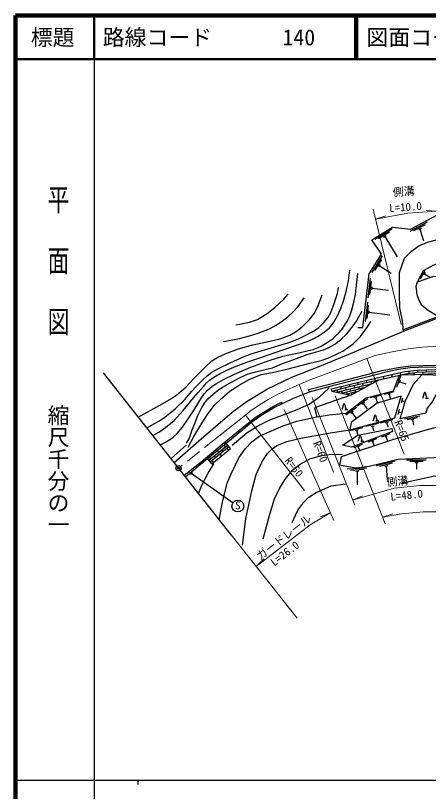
# Model space of a CAD drawing. Units: millimetres at full size, sheet at 1:1000; details may follow other scales. Extents: x 40000 to 680000, y 20000 to 380000.
# Drawn here: x 40000 to 134574, y 202409 to 380000 of the extents above; entities that cross this region are included whole.
import ezdxf
from ezdxf.enums import TextEntityAlignment as Align

# ---------------------------------------------------------------- set-up
doc = ezdxf.new("R2010")
doc.units = ezdxf.units.MM
doc.header["$LTSCALE"] = 1000
doc.header["$PDMODE"] = 32
doc.header["$PDSIZE"] = 500
doc.linetypes.add('CHAIN', pattern=[18.5, 12, -1.5, 3.5, -1.5])
for name, color, linetype, lineweight in [('M-BGD', 7, 'Continuous', 25), ('M-BGD-EXST', 7, 'Continuous', 25), ('M-BMK', 2, 'CHAIN', 13), ('M-BMK-OTRS', 5, 'Continuous', 25), ('M-BMK-SRVR', 3, 'Continuous', 25), ('M-STR-HTXT', 7, 'Continuous', 13), ('M-TTL', 2, 'Continuous', 140), ('M-TTL-BAND', 7, 'Continuous', 25), ('M-TTL-LINE', 7, 'Continuous', 50)]:
    doc.layers.add(name, color=color, linetype=linetype, lineweight=lineweight)
doc.layers.add('M-OTRS', color=6, linetype='Continuous')
doc.layers.add('M-TTL-TXT', color=7, linetype='Continuous')
doc.styles.add('@ＭＳ ゴシック', font='')
doc.styles.add('ＭＳ ゴシック', font='')
doc.styles.get('@ＭＳ ゴシック').set_extended_font_data('@MS Gothic')
doc.styles.get('ＭＳ ゴシック').set_extended_font_data('MS Gothic')

msp = doc.modelspace()

# ---------------------------------------------------------------- hatches: boundary and pattern name
at = {"layer": 'M-BGD-EXST'}
msp.add_hatch(color=256, dxfattribs=at).paths.add_polyline_path([(79989, 275143, 1), (80428, 275382, 0.41421), (80089, 275482, 0.41421)])

# ---------------------------------------------------------------- linework, layer by layer
at = {"layer": 'M-BGD'}
for p, q in [((134298, 332710), (130325, 330597)), ((126157, 331077), (122319, 328727)), ((125674, 330429), (123115, 328863)), ((133777, 332093), (131128, 330684)), ((132903, 331288), (132285, 330960)), ((132594, 331124), (133430, 328438)), ((124850, 329573), (124253, 329207)), ((124551, 329390), (127386, 324761)), ((123977, 324981), (121594, 321164)), ((123834, 324186), (122246, 321641)), ((123480, 323051), (123109, 322457)), ((123294, 322754), (125993, 321069)), ((133743, 321612), (132701, 319667)), ((121237, 319884), (120702, 315416)), ((133839, 321156), (133509, 320539)), ((133674, 320848), (134996, 320140)), ((121446, 319104), (121089, 316125)), ((121607, 317926), (121524, 317231)), ((121565, 317579), (125431, 317116)), ((120580, 314396), (120045, 309928)), ((120788, 313615), (120432, 310637)), ((120950, 312438), (120866, 311743)), ((120908, 312090), (125751, 311510)), ((130048, 298625), (130109, 298132)), ((132033, 298862), (132052, 298365)), ((133319, 297941), (133301, 298412)), ((134032, 298936), (134051, 298440)), ((120658, 296074), (123173, 296645)), ((122231, 296940), (122341, 296456)), ((124182, 297383), (124292, 296898)), ((126132, 297825), (126242, 297341)), ((128221, 297691), (127217, 294864)), ((128083, 298268), (128192, 297784)), ((131320, 297868), (131269, 298276)), ((112452, 294058), (117128, 295223)), ((114454, 295069), (114574, 294587)), ((115540, 294828), (115660, 294346)), ((116394, 295552), (116514, 295070)), ((117128, 295223), (120658, 296074)), ((117244, 294740), (120774, 295591)), ((117364, 294258), (120083, 294913)), ((117482, 295308), (117598, 294825)), ((118337, 296025), (118454, 295543)), ((118570, 295060), (118687, 294577)), ((119426, 295777), (119542, 295294)), ((119659, 294811), (119687, 294692)), ((120282, 296494), (120398, 296011)), ((120514, 295528), (120594, 295199)), ((120774, 295591), (121646, 295789)), ((121373, 296236), (121482, 295752)), ((128119, 296507), (127884, 295847)), ((128002, 296177), (129415, 295675)), ((112452, 294058), (112332, 294540)), ((113535, 293816), (117244, 294740)), ((113600, 294344), (113720, 293862)), ((114619, 293575), (117364, 294258)), ((114686, 294103), (114806, 293621)), ((115703, 293333), (117484, 293776)), ((115773, 293862), (115893, 293380)), ((116627, 294586), (116747, 294104)), ((116860, 293621), (116972, 293171)), ((117484, 293776), (118481, 294016)), ((117714, 294343), (117831, 293860)), ((123617, 293046), (121288, 292468)), ((126658, 293847), (124328, 293269)), ((125822, 293393), (125279, 293258)), ((125551, 293325), (125840, 292161)), ((120673, 292308), (118229, 290569)), ((119910, 291397), (119340, 290991)), ((122782, 292591), (122239, 292456)), ((122511, 292524), (122799, 291359)), ((128602, 292457), (128339, 291286)), ((128471, 291871), (128959, 291762)), ((133890, 292423), (134556, 292423)), ((134223, 292423), (133890, 292423)), ((115421, 289858), (116087, 289858)), ((115754, 289858), (115421, 289858)), ((118090, 290266), (115645, 288527)), ((119625, 291194), (120495, 289972)), ((127875, 289881), (127570, 288720)), ((117327, 289355), (116756, 288949)), ((117041, 289152), (117911, 287930)), ((127723, 289301), (128206, 289173)), ((132578, 288273), (129044, 287585)), ((132034, 287923), (129679, 287464)), ((123154, 286611), (120239, 285903)), ((122108, 286048), (121427, 285883)), ((121768, 285966), (122012, 284961)), ((122514, 287229), (123181, 287229)), ((122848, 287229), (122514, 287229)), ((126398, 287434), (123482, 286726)), ((125351, 286871), (124671, 286706)), ((125011, 286788), (125255, 285783)), ((131177, 287512), (130628, 287405)), ((130902, 287458), (131132, 286280)), ((119513, 285670), (116598, 284962)), ((118467, 285107), (117786, 284942)), ((118126, 285024), (118371, 284019)), ((125732, 284256), (123778, 283485)), ((119086, 282611), (119753, 282611)), ((119420, 282611), (119086, 282611)), ((122672, 283106), (120719, 282334)), ((122001, 282615), (121545, 282435)), ((121773, 282525), (122159, 281548)), ((125060, 283765), (124604, 283585)), ((124832, 283675), (125218, 282698)), ((75612, 278583), (79104, 281682)), ((84294, 278225), (88562, 281691)), ((88876, 281303), (84627, 277826)), ((87571, 280235), (87247, 280623)), ((88097, 281313), (87751, 281729)), ((89204, 280900), (88221, 282110)), ((88749, 280531), (88418, 280929)), ((119355, 281846), (117402, 281075)), ((118683, 281355), (118228, 281175)), ((118455, 281265), (118841, 280289)), ((84701, 278555), (84364, 278960)), ((85853, 278830), (85525, 279224)), ((86526, 280038), (86180, 280453)), ((87178, 279255), (86852, 279647)), ((84959, 277426), (83961, 278624)), ((85362, 277762), (85032, 278158)), ((126924, 278011), (122563, 276903)), ((126271, 277535), (123364, 276797)), ((134067, 278271), (129567, 278212)), ((133320, 277961), (130321, 277922)), ((132174, 277646), (131475, 277637)), ((131824, 277642), (131844, 276142)), ((120471, 276407), (115978, 276165)), ((119738, 276067), (116743, 275906)), ((118606, 275706), (117907, 275668)), ((118257, 275687), (118254, 272583)), ((125231, 276962), (124552, 276789)), ((124891, 276875), (125128, 273805))]:
    msp.add_line(p, q, dxfattribs=at)
for points in [[(118384, 308572), (119533, 308596), (121004, 320879), (123812, 325376), (121570, 328679), (126332, 331594), (130478, 331075), (137960, 335054), (136634, 336582)], [(128832, 307762), (128609, 310111), (128045, 313134), (127903, 316315), (127964, 321187), (129112, 324431), (130707, 326076), (132350, 327256), (134356, 328153), (136382, 328656), (138388, 328656), (140706, 327901), (143306, 326691), (148430, 324205), (153654, 321680), (161670, 317910), (164562, 316707), (169528, 314775), (171925, 313905), (172966, 313612), (174716, 313309), (175062, 313298)], [(132079, 319015), (133448, 321609), (135662, 322879), (138490, 323909), (142746, 323186), (147703, 321302), (152557, 318710), (153788, 318051), (165239, 313302), (167965, 311456), (170915, 309458)], [(71451, 283859), (72849, 284620), (74322, 285681), (76297, 287314), (78399, 289581), (80792, 292528), (81798, 293722), (83026, 295133), (83770, 295905), (84457, 296552), (85448, 297257), (86834, 298070), (88363, 298843), (90534, 299729), (92982, 300661), (95687, 301570), (101461, 303544), (104799, 304686), (106776, 305392), (108021, 305956), (109296, 306648), (110718, 307559), (111885, 308553), (112943, 309900), (113925, 311546), (114591, 313179), (115205, 314928), (115825, 317148), (116230, 319245), (116526, 321747)], [(73096, 281773), (74348, 282380), (75283, 282907), (76097, 283526), (77026, 284322), (78235, 285786), (79413, 287431), (80450, 289063), (81534, 290729), (82444, 292247), (83295, 293493), (83952, 294283), (85061, 295164), (86035, 295800), (87651, 296663), (90181, 297895), (93875, 299488), (98053, 301083), (101221, 302007), (102634, 302305), (104891, 302767), (106756, 303264), (108152, 303596), (109281, 304000), (109993, 304327), (111630, 305298), (112751, 306115), (114119, 307478), (114943, 308476), (115975, 310062), (116466, 311072), (117022, 312641), (117455, 314367), (117824, 316150), (118064, 318280), (118409, 320958)], [(136717, 311127), (134491, 312455), (133021, 313644), (132403, 314741), (132003, 316084), (131745, 318050), (132079, 319015), (135542, 320254), (137907, 320320), (139519, 319794), (141163, 318896), (145569, 315772), (146792, 313826)], [(70041, 285648), (71853, 286610), (72969, 287211), (74233, 288077), (76552, 289988), (78830, 292205), (80336, 293915), (81456, 295143), (82917, 296655), (83860, 297564), (84968, 298377), (86486, 299235), (89151, 300508), (92338, 301940), (93957, 302556), (99337, 304148), (102583, 305174), (103624, 305509), (104813, 306009), (106631, 306898), (107802, 307530), (108728, 308028), (109447, 308611), (110563, 309676), (111491, 310797), (112180, 312022), (112971, 314116), (113723, 316416), (113984, 317848)], [(90447, 309201), (91372, 309337), (92432, 309560), (93559, 309821), (94531, 310137), (95399, 310455), (96282, 310971), (97605, 311816), (99372, 313172), (101468, 315106), (102456, 316239)], [(68111, 288095), (73075, 290835), (75378, 292120), (76966, 293157), (79077, 295046), (80756, 296848), (83542, 299634), (84952, 300967), (86484, 301879), (88370, 302738), (91063, 303717), (94311, 304643), (98585, 305522), (100636, 305984), (102813, 306853), (104537, 307867), (105778, 308894), (107355, 310392), (108439, 311872), (109341, 313651), (110243, 316040)], [(87658, 305382), (89390, 305700), (91330, 306079), (93577, 306654), (95575, 307303), (98178, 308326), (99701, 309129), (101154, 310147), (102359, 311044), (103672, 312246), (104643, 313345), (106135, 315389)], [(128709, 308089), (135686, 310725), (141214, 312877), (144837, 313615), (149033, 314069), (151764, 313429), (154337, 312309), (156765, 310831), (160695, 307842), (162625, 306084), (166576, 303805), (197000, 298045)], [(128832, 307762), (135811, 310398), (141313, 312540), (144891, 313269), (149011, 313714), (151653, 313095), (154175, 311998), (156568, 310541), (160471, 307573), (162418, 305800), (166452, 303472), (196911, 297705)], [(79186, 282129), (79761, 283114), (80382, 284941), (81133, 286878), (81754, 288479), (82645, 290265), (83360, 291391), (84042, 292247), (85245, 293365), (86549, 294394), (88346, 295456), (91440, 297124), (93294, 297963), (95000, 298422), (97153, 298969), (98849, 299400), (101170, 300381), (103740, 301304), (106801, 302403), (108963, 303039), (110522, 303510), (111568, 303915), (113139, 304816), (114444, 305762), (115868, 307138), (117309, 308945), (118126, 310056), (119391, 312443)], [(79514, 281187), (80824, 283629), (82617, 286566), (84139, 288915), (85567, 290814), (87231, 292431), (89178, 294072), (91185, 295383), (93521, 296727), (96294, 297812), (98833, 298263), (102430, 299171), (107423, 300431), (109961, 301072), (111493, 301543), (113511, 302464), (114928, 303173), (117299, 304859), (119010, 306523), (120639, 308717), (121346, 310002)], [(76315, 277691), (82001, 282661), (89601, 289209), (93031, 291774), (97726, 294530), (103277, 297245), (109663, 299769), (115797, 302234), (123289, 305411), (128832, 307762)], [(78896, 274418), (82301, 277240), (85238, 279688), (89440, 283100), (92538, 285615), (94231, 287089), (96436, 288609), (99086, 290209), (103514, 292377), (107347, 293869), (113180, 295453), (119838, 297135), (125222, 298508), (127736, 299046), (130381, 299406), (134206, 299607), (139880, 299363)], [(107347, 293869), (107058, 294402), (114592, 296337), (123978, 298730), (127601, 299472), (130480, 299834), (136156, 299977), (140822, 299674), (147341, 298706), (151830, 297830), (152521, 295599), (159866, 294436), (162964, 293990), (168228, 294326), (175127, 292920), (183796, 291153), (194859, 288897)], [(112332, 294540), (117007, 295705), (120542, 296557), (124136, 297372), (129186, 298518), (131916, 298857), (136092, 299014), (139503, 298866), (143739, 298423), (150641, 297217), (151623, 294491), (162693, 293020), (169515, 293395), (176656, 291765), (195095, 287964)], [(112452, 294058), (116816, 293084), (123174, 296644), (124246, 296888), (129272, 298029), (131956, 298362), (136091, 298517), (139467, 298371), (143670, 297931), (150271, 296777), (151258, 294038), (162674, 292522), (169473, 292895), (176551, 291280), (194995, 287478)], [(86633, 264605), (87404, 268623), (88489, 272944), (89349, 275097), (91173, 278755), (92585, 280849), (94128, 282411), (95745, 283626), (97550, 284515), (101290, 286058), (104395, 287162), (107538, 287882), (109042, 288137), (111810, 288611), (115738, 288957), (120283, 292538), (126545, 294140), (127914, 297720)], [(138660, 297526), (135445, 291557), (134275, 290147), (133956, 288962), (128084, 287687), (129215, 291678), (131148, 295656), (133072, 297776)], [(128192, 297784), (131529, 297873), (135998, 298041), (139422, 297951), (143986, 297595), (149886, 296586), (151120, 293242), (162652, 291936), (169423, 292308), (176427, 290710), (188633, 288194)], [(149514, 296385), (143350, 297167), (137865, 297587), (130974, 297858)], [(89635, 281634), (93085, 284558), (95637, 286171), (98263, 287466), (101130, 288506), (104523, 289834), (107278, 291066), (109582, 292721), (111650, 294658), (111874, 295098)], [(116816, 293084), (108483, 290188), (109042, 288137)], [(133283, 292423), (133753, 293861), (134223, 292423)], [(78611, 274779), (82441, 277811), (87352, 281872), (92186, 285871), (95132, 288190), (98710, 290372), (100908, 291516)], [(91991, 258791), (92774, 264833), (94113, 271235), (95131, 274931), (96482, 277948), (97709, 279797), (98813, 280817), (99822, 281608), (102115, 282505), (105303, 283269), (112104, 284457), (116528, 285190), (126844, 287929), (128335, 292856), (122802, 291251), (116888, 286833), (116528, 285190)], [(150633, 292084), (145771, 289327), (142897, 287760), (138532, 286324), (133767, 285008), (126324, 282867), (114571, 278976), (114165, 277166), (117939, 276508), (120983, 276897), (127606, 278483), (139129, 278984), (143282, 279135), (146950, 277288), (149371, 277000), (160920, 284407), (164359, 285207), (169657, 285550), (170578, 286159), (170419, 289217), (169508, 290818)], [(114814, 289858), (115284, 291296), (115754, 289858)], [(121908, 287229), (122378, 288667), (122848, 287229)], [(118480, 282611), (118950, 284049), (119420, 282611)], [(84959, 277426), (86228, 278484), (89204, 280900)], [(96709, 260208), (98205, 265890), (99323, 269355), (100516, 271931), (101803, 273994), (103395, 275909), (105195, 277349), (107373, 278542), (110062, 279338), (112449, 279603), (114777, 279547)], [(81898, 270611), (82847, 272792), (84121, 275259), (85400, 277374)], [(128595, 273077), (136051, 274674), (139744, 274408), (142296, 273419), (145265, 272125), (147243, 270851)], [(103324, 263967), (104670, 266810), (106035, 268629), (107192, 269785), (108879, 270865), (112257, 272346), (115575, 272820)]]:
    msp.add_lwpolyline(points, dxfattribs=at)
msp.add_lwpolyline([(114873, 281652), (118430, 283946), (126162, 285477), (126345, 284769), (116940, 281204)], close=True, dxfattribs=at)
for centre in [(100859, 291321), (97495, 289455), (94190, 287258), (91080, 284761), (88003, 282216), (84926, 279672), (81837, 277142)]:
    msp.add_circle(centre, 150, dxfattribs=at)
at = {"layer": 'M-BGD-EXST'}
msp.add_line((80208, 275262), (89809, 268505), dxfattribs=at)
for centre, radius in [((80208, 275262), 250), ((90913, 267728), 1350)]:
    msp.add_circle(centre, radius, dxfattribs=at)
at = {"layer": 'M-BMK'}
msp.add_lwpolyline([(137004, 304298), (133086, 304100), (129905, 303704), (126274, 303065), (122369, 302208), (120435, 301538), (111568, 298183), (107655, 296702), (104948, 295549), (102188, 294316), (100098, 293317), (97865, 292082), (95632, 290720), (93741, 289469), (92693, 288565), (77331, 276402)], dxfattribs=at)
at = {"layer": 'M-BMK-OTRS'}
msp.add_line((89352, 261157), (60145, 298198), dxfattribs=at)
at = {"layer": 'M-BMK-SRVR'}
msp.add_circle((77331, 276402), 600, dxfattribs=at)
at = {"layer": 'M-OTRS'}
msp.add_point((77331, 276402), dxfattribs=at)
at = {"layer": 'M-STR-HTXT'}
for p, q in [((121918, 335666), (128319, 309302)), ((122470, 333392), (124799, 334167)), ((136513, 335202), (134064, 335378)), ((120435, 301538), (128982, 279632)), ((104948, 295549), (112842, 275526)), ((107924, 292563), (117669, 267923)), ((113179, 292990), (124668, 263680)), ((112874, 264451), (101554, 289863)), ((92693, 288565), (106155, 271300)), ((117210, 269084), (119449, 270090)), ((112090, 266211), (109837, 265235)), ((124072, 265201), (126404, 265966)), ((89352, 261157), (104477, 242042)), ((95112, 253877), (96831, 255630))]:
    msp.add_line(p, q, dxfattribs=at)
for points in [[(136513, 335202), (129865, 334748), (122470, 333392)], [(189784, 261901), (163141, 267657), (145677, 271387), (138082, 272452), (132625, 272423), (126680, 271833), (117210, 269084)], [(124072, 265201), (128420, 265981), (133404, 266422), (139233, 266448), (143464, 266007), (150299, 264656), (188628, 256217)], [(112090, 266211), (107501, 263407), (95112, 253877)]]:
    msp.add_lwpolyline(points, dxfattribs=at)
at = {"layer": 'M-TTL'}
for p, q in [((40000, 380000), (40000, 20000)), ((680000, 380000), (40000, 380000))]:
    msp.add_line(p, q, dxfattribs=at)
at = {"layer": 'M-TTL-BAND'}
for p, q in [((58000, 370000), (58000, 20000)), ((40000, 205000), (579000, 205000)), ((68000, 205000), (68000, 204000))]:
    msp.add_line(p, q, dxfattribs=at)
at = {"layer": 'M-TTL-LINE'}
for p, q in [((58000, 380000), (58000, 370000)), ((117750, 380000), (117750, 370000)), ((118250, 380000), (118250, 370000)), ((40000, 370000), (680000, 370000))]:
    msp.add_line(p, q, dxfattribs=at)

# ---------------------------------------------------------------- texts
at = {"layer": 'M-BGD-EXST', "style": 'ＭＳ ゴシック'}
msp.add_text('S', height=1833, rotation=358.508, dxfattribs=at).set_placement((90258, 266436), align=Align.BOTTOM_LEFT)
at = {"layer": 'M-STR-HTXT', "style": 'ＭＳ ゴシック'}
for s, rotation, p in [('側溝', 3.909, (126498, 338079)), ('L=10.0', 3.909, (125681, 334462)), ('R=65', 291.314, (126194, 286778)), ('R=60', 291.516, (107554, 281972)), ('R=60', 307.945, (101116, 277762)), ('側溝', 5.667, (125106, 271677)), ('L=48.0', 5.667, (125991, 268416)), ('ガードレール', 37.57, (96382, 254854)), ('L=26.0', 37.57, (99577, 253441))]:
    msp.add_text(s, height=1833, rotation=rotation, dxfattribs=at).set_placement(p, align=Align.BOTTOM_LEFT)
at = {"layer": 'M-TTL-BAND', "style": '@ＭＳ ゴシック', "width": 1.4}
msp.add_text('平  面  図', height=3666, rotation=270, dxfattribs=at).set_placement((49777, 306475), align=Align.MIDDLE_RIGHT)
at = {"layer": 'M-TTL-BAND', "style": '@ＭＳ ゴシック'}
msp.add_text('縮尺千分の一', height=3666, rotation=270, dxfattribs=at).set_placement((49777, 261030), align=Align.MIDDLE_RIGHT)
at = {"layer": 'M-TTL-TXT', "style": 'ＭＳ ゴシック'}
msp.add_text('標題', height=3666, dxfattribs=at).set_placement((48500, 375000), align=Align.MIDDLE_CENTER)
for s, p in [('路線コード', (60000, 375000)), ('140', (101142, 375000)), ('図面コード', (120380, 375000))]:
    msp.add_text(s, height=3666, dxfattribs=at).set_placement(p, align=Align.MIDDLE_LEFT)

doc.saveas('drawing.dxf')
